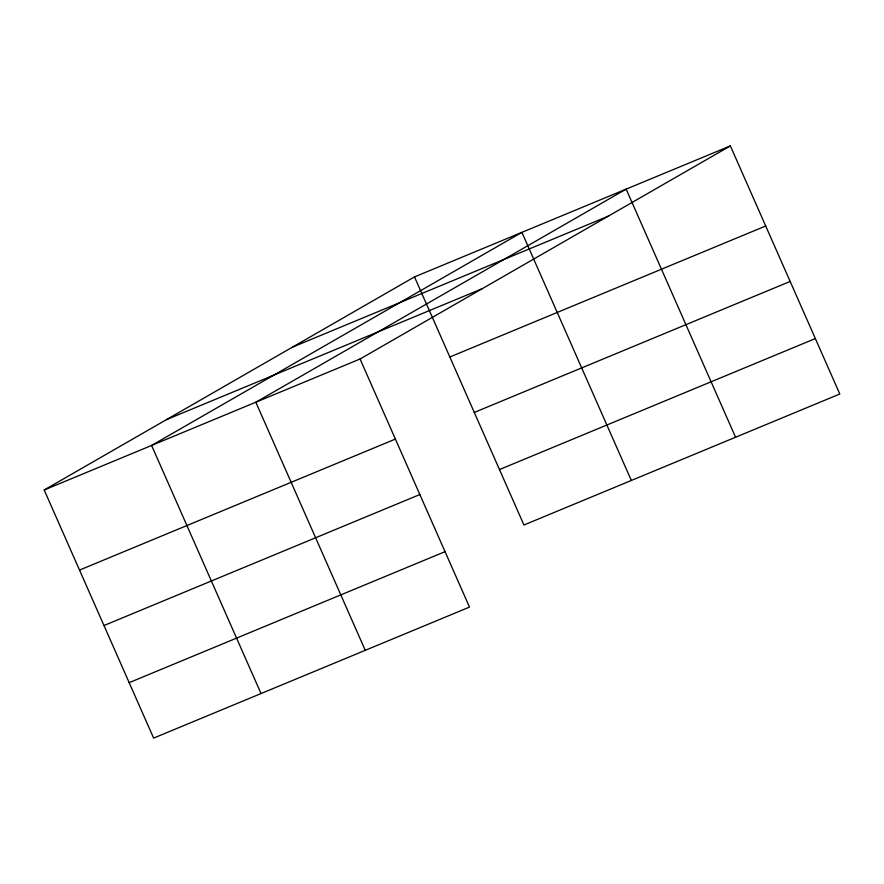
<?xml version="1.0" encoding="UTF-8"?>
<svg xmlns="http://www.w3.org/2000/svg" width="884" height="884" viewBox="0 0 884 884"><rect width="100%" height="100%" fill="white"/><g stroke="black" fill="none" stroke-linecap="round" stroke-linejoin="round"><path stroke-width="1.33" d="M730.372 145.904L360.064 358.992L469.492 607.098L153.628 738.096L44.2 489.99L414.508 276.902L730.372 145.904L839.8 394.01L523.936 525.008L414.508 276.902M292.306 347.213L608.17 216.226M166.402 419.668L482.266 288.67M44.2 489.99L360.064 358.992M449.834 356.992L765.699 225.995M79.527 570.081L395.391 439.083M474.288 412.441L790.152 281.443M103.98 625.529L419.845 494.532M499.482 469.559L815.346 338.561M129.174 682.658L445.039 551.66M735.565 437.237L626.137 189.132L255.83 402.22L365.258 650.326M631.331 480.465L521.903 232.359L151.595 445.448L261.023 693.564"/></g></svg>
